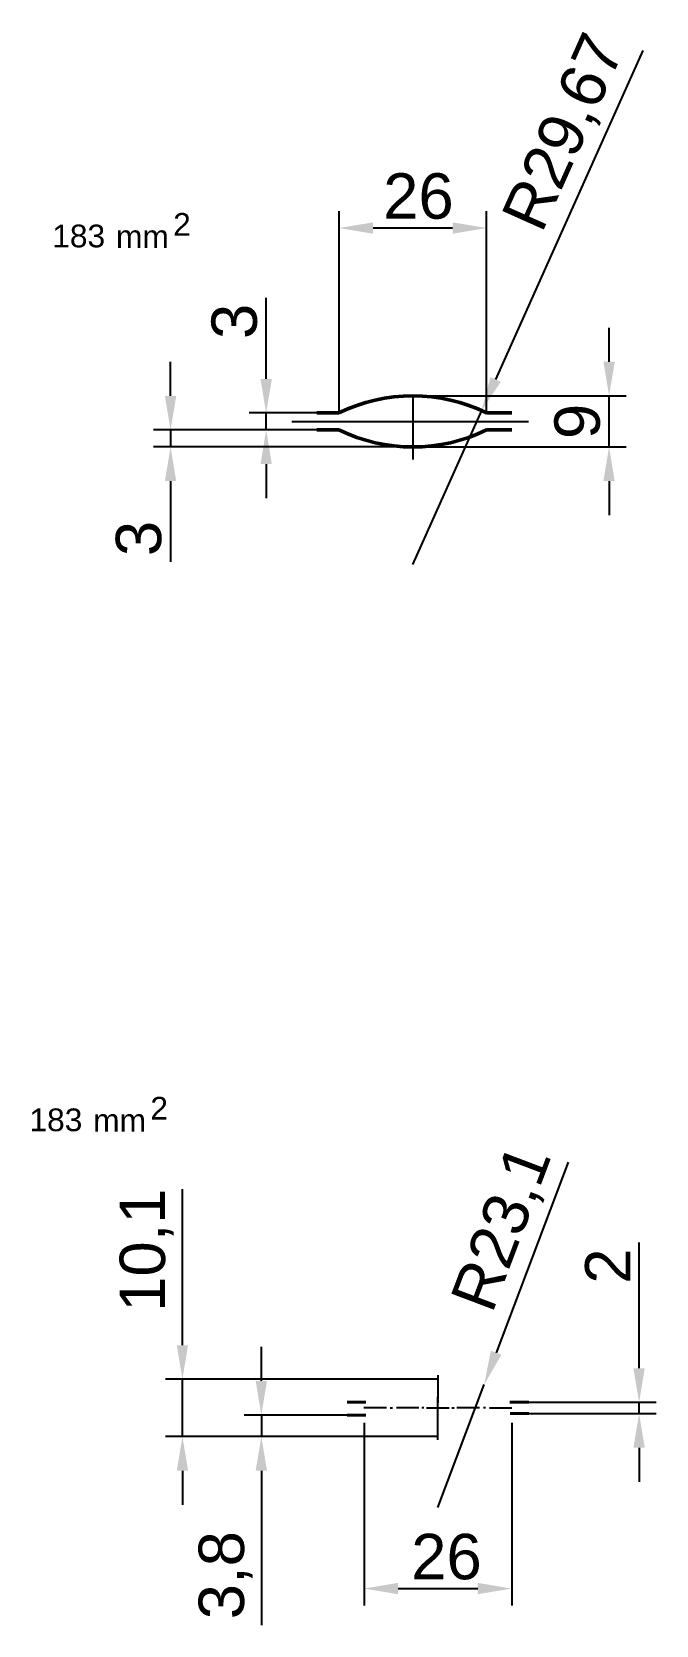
# Model space of a CAD drawing. Header units: millimetres. Extents: x -954 to 34898, y -2134 to 12006.
# Drawn here: x 5017.2 to 5127.1, y -1829 to -1548.4 of the extents above; entities that cross this region are included whole.
import ezdxf

# ---------------------------------------------------------------- set-up
doc = ezdxf.new("R2010")
doc.units = ezdxf.units.MM
doc.header["$LTSCALE"] = 3
doc.linetypes.add('ACAD_ISO04W100', pattern=[30, 24, -3, 0, -3])
for name, color, linetype, lineweight in [('Main', 1, 'Continuous', 40), ('контурная', 7, 'Continuous', 50), ('осевые', 1, 'ACAD_ISO04W100', 25), ('тонкая', 7, 'Continuous', 20), ('тонкий', 7, 'Continuous', 20)]:
    doc.layers.add(name, color=color, linetype=linetype, lineweight=lineweight)
doc.styles.add('s1v4', font='arial.ttf', dxfattribs={"height": 4})
doc.styles.get("Standard").update_dxf_attribs({"font": 'arial.ttf'})
doc.dimstyles.new('s2v4', dxfattribs={"dimtxt": 8, "dimasz": 6, "dimexe": 3, "dimexo": 0, "dimgap": 1.5, "dimtad": 1, "dimtxsty": 'Standard', "dimcen": 2.5, "dimadec": 0, "dimazin": 0, "dimtfac": 1, "dimtmove": 0, "dimatfit": 3, "dimfxl": 1, "dimarcsym": 0})

# ---------------------------------------------------------------- blocks, each defined once
blk = doc.blocks.new('*D1750')
at = {"layer": 'Defpoints', "color": 0, "transparency": 16777216}
for p in [(5071.26, -1582.97), (5071.26, -1615.52), (5097.26, -1615.52)]:
    blk.add_point(p, dxfattribs=at)
at = {"layer": 'тонкий', "color": 0, "lineweight": -2, "transparency": 16777216}
for p, q in [((5071.26, -1615.52), (5071.26, -1579.97)), ((5097.26, -1615.52), (5097.26, -1579.97)), ((5091.26, -1582.97), (5077.26, -1582.97))]:
    blk.add_line(p, q, dxfattribs=at)
at = {"layer": 'тонкий', "color": 0, "transparency": 16777216}
for points in [[(5077.26, -1581.97), (5077.26, -1583.97), (5071.26, -1582.97)], [(5091.26, -1581.97), (5091.26, -1583.97), (5097.26, -1582.97)]]:
    blk.add_solid(points, dxfattribs=at)
at = {"layer": 'тонкий', "color": 0, "transparency": 16777216, "insert": (5085.25, -1577.38), "char_height": 8, "attachment_point": 5}
blk.add_mtext('26', dxfattribs=at)
blk = doc.blocks.new('*D1751')
at = {"layer": 'Defpoints', "color": 0, "transparency": 16777216}
for p in [(5041.59, -1618.52), (5067.35, -1618.52), (5084.26, -1621.52)]:
    blk.add_point(p, dxfattribs=at)
at = {"layer": 'тонкий', "color": 0, "lineweight": -2, "transparency": 16777216}
for p, q in [((5041.59, -1612.52), (5041.59, -1606.52)), ((5067.35, -1618.52), (5038.59, -1618.52)), ((5041.59, -1618.52), (5041.59, -1621.52)), ((5084.26, -1621.52), (5038.59, -1621.52)), ((5041.59, -1627.52), (5041.59, -1641.75))]:
    blk.add_line(p, q, dxfattribs=at)
at = {"layer": 'тонкий', "color": 0, "transparency": 16777216}
for points in [[(5040.59, -1612.52), (5042.59, -1612.52), (5041.59, -1618.52)], [(5040.59, -1627.52), (5042.59, -1627.52), (5041.59, -1621.52)]]:
    blk.add_solid(points, dxfattribs=at)
at = {"layer": 'тонкий', "color": 0, "transparency": 16777216, "insert": (5036, -1637.63), "char_height": 8, "attachment_point": 5, "rotation": 90}
blk.add_mtext('3', dxfattribs=at)
blk = doc.blocks.new('*D1752')
at = {"layer": 'Defpoints', "color": 0, "transparency": 16777216}
for p in [(5084.26, -1612.52), (5118.83, -1612.52), (5084.26, -1621.52)]:
    blk.add_point(p, dxfattribs=at)
at = {"layer": 'тонкий', "color": 0, "lineweight": -2, "transparency": 16777216}
for p, q in [((5118.83, -1606.52), (5118.83, -1600.52)), ((5084.26, -1612.52), (5121.83, -1612.52)), ((5118.83, -1621.52), (5118.83, -1612.52)), ((5084.26, -1621.52), (5121.83, -1621.52)), ((5118.83, -1627.52), (5118.83, -1633.52))]:
    blk.add_line(p, q, dxfattribs=at)
at = {"layer": 'тонкий', "color": 0, "transparency": 16777216}
for points in [[(5117.83, -1606.52), (5119.83, -1606.52), (5118.83, -1612.52)], [(5117.83, -1627.52), (5119.83, -1627.52), (5118.83, -1621.52)]]:
    blk.add_solid(points, dxfattribs=at)
at = {"layer": 'тонкий', "color": 0, "transparency": 16777216, "insert": (5113.25, -1617.02), "char_height": 8, "attachment_point": 5, "rotation": 90}
blk.add_mtext('9', dxfattribs=at)
blk = doc.blocks.new('*D1753')
at = {"layer": 'Defpoints', "color": 0, "transparency": 16777216}
for p in [(5058.43, -1615.52), (5067.35, -1615.52), (5067.35, -1618.52)]:
    blk.add_point(p, dxfattribs=at)
at = {"layer": 'тонкий', "color": 0, "lineweight": -2, "transparency": 16777216}
for p, q in [((5058.43, -1609.52), (5058.43, -1595.28)), ((5067.35, -1615.52), (5055.43, -1615.52)), ((5058.43, -1618.52), (5058.43, -1615.52)), ((5067.35, -1618.52), (5055.43, -1618.52)), ((5058.43, -1624.52), (5058.43, -1630.52))]:
    blk.add_line(p, q, dxfattribs=at)
at = {"layer": 'тонкий', "color": 0, "transparency": 16777216}
for points in [[(5057.43, -1609.52), (5059.43, -1609.52), (5058.43, -1615.52)], [(5057.43, -1624.52), (5059.43, -1624.52), (5058.43, -1618.52)]]:
    blk.add_solid(points, dxfattribs=at)
at = {"layer": 'тонкий', "color": 0, "transparency": 16777216, "insert": (5052.85, -1599.4), "char_height": 8, "attachment_point": 5, "rotation": 90}
blk.add_mtext('3', dxfattribs=at)
blk = doc.blocks.new('*D1754')
at = {"layer": 'Defpoints', "color": 0, "transparency": 16777216}
for p in [(5096.39, -1615.11), (5084.26, -1642.19)]:
    blk.add_point(p, dxfattribs=at)
at = {"layer": 'тонкий', "color": 0, "lineweight": -2, "transparency": 16777216}
for p, q in [((5124.8, -1551.69), (5098.84, -1609.63)), ((5084.26, -1642.19), (5096.39, -1615.11))]:
    blk.add_line(p, q, dxfattribs=at)
at = {"layer": 'тонкий', "color": 0, "transparency": 16777216}
blk.add_solid([(5097.93, -1609.22), (5099.76, -1610.04), (5096.39, -1615.11)], dxfattribs=at)
at = {"layer": 'тонкий', "color": 0, "transparency": 16777216, "insert": (5111.35, -1566.29), "char_height": 8, "attachment_point": 5, "rotation": 65.8668}
blk.add_mtext('R29,67', dxfattribs=at)
blk = doc.blocks.new('*D1820')
at = {"layer": 'Defpoints', "color": 0, "transparency": 16777216}
for p in [(5104.67, -1789.74), (5124.12, -1789.74), (5104.68, -1791.74)]:
    blk.add_point(p, dxfattribs=at)
at = {"layer": 'тонкий', "color": 0, "lineweight": -2, "transparency": 16777216}
for p, q in [((5124.12, -1783.74), (5124.12, -1761.6)), ((5104.67, -1789.74), (5127.12, -1789.74)), ((5124.12, -1791.74), (5124.12, -1789.74)), ((5104.68, -1791.74), (5127.12, -1791.74)), ((5124.12, -1797.74), (5124.12, -1803.74))]:
    blk.add_line(p, q, dxfattribs=at)
at = {"layer": 'тонкий', "color": 0, "transparency": 16777216}
for points in [[(5123.12, -1783.74), (5125.12, -1783.74), (5124.12, -1789.74)], [(5123.12, -1797.74), (5125.12, -1797.74), (5124.12, -1791.74)]]:
    blk.add_solid(points, dxfattribs=at)
at = {"layer": 'тонкий', "color": 0, "transparency": 16777216, "insert": (5118.6, -1765.75), "char_height": 8, "attachment_point": 5, "rotation": 90}
blk.add_mtext('2', dxfattribs=at)
blk = doc.blocks.new('*D1821')
at = {"layer": 'Defpoints', "color": 0, "transparency": 16777216}
for p in [(5075.68, -1793.34), (5101.69, -1793.34), (5101.69, -1822.54)]:
    blk.add_point(p, dxfattribs=at)
at = {"layer": 'тонкий', "color": 0, "lineweight": -2, "transparency": 16777216}
for p, q in [((5075.68, -1793.34), (5075.68, -1825.54)), ((5101.69, -1793.34), (5101.69, -1825.54)), ((5081.68, -1822.54), (5095.69, -1822.54))]:
    blk.add_line(p, q, dxfattribs=at)
at = {"layer": 'тонкий', "color": 0, "transparency": 16777216}
for points in [[(5081.68, -1821.54), (5081.68, -1823.54), (5075.68, -1822.54)], [(5095.69, -1821.54), (5095.69, -1823.54), (5101.69, -1822.54)]]:
    blk.add_solid(points, dxfattribs=at)
at = {"layer": 'тонкий', "color": 0, "transparency": 16777216, "insert": (5090.19, -1816.96), "char_height": 8, "attachment_point": 5}
blk.add_mtext('26', dxfattribs=at)
blk = doc.blocks.new('*D1822')
at = {"layer": 'Defpoints', "color": 0, "transparency": 16777216}
for p in [(5096.83, -1786.62), (5088.68, -1808.24)]:
    blk.add_point(p, dxfattribs=at)
at = {"layer": 'тонкий', "color": 0, "lineweight": -2, "transparency": 16777216}
for p, q in [((5111.61, -1747.43), (5098.94, -1781.01)), ((5088.68, -1808.24), (5096.83, -1786.62))]:
    blk.add_line(p, q, dxfattribs=at)
at = {"layer": 'тонкий', "color": 0, "transparency": 16777216}
blk.add_solid([(5098.01, -1780.66), (5099.88, -1781.36), (5096.83, -1786.62)], dxfattribs=at)
at = {"layer": 'тонкий', "color": 0, "transparency": 16777216, "insert": (5100.43, -1759.19), "char_height": 8, "attachment_point": 5, "rotation": 69.3406}
blk.add_mtext('R23,1', dxfattribs=at)
blk = doc.blocks.new('*D1823')
at = {"layer": 'Defpoints', "color": 0, "transparency": 16777216}
for p in [(5043.68, -1785.69), (5088.68, -1785.69), (5088.69, -1795.79)]:
    blk.add_point(p, dxfattribs=at)
at = {"layer": 'тонкий', "color": 0, "lineweight": -2, "transparency": 16777216}
for p, q in [((5043.68, -1779.69), (5043.68, -1752.21)), ((5088.68, -1785.69), (5040.68, -1785.69)), ((5043.68, -1795.79), (5043.68, -1785.69)), ((5088.69, -1795.79), (5040.68, -1795.79)), ((5043.68, -1801.79), (5043.68, -1807.79))]:
    blk.add_line(p, q, dxfattribs=at)
at = {"layer": 'тонкий', "color": 0, "transparency": 16777216}
for points in [[(5042.68, -1779.69), (5044.68, -1779.69), (5043.68, -1785.69)], [(5042.68, -1801.79), (5044.68, -1801.79), (5043.68, -1795.79)]]:
    blk.add_solid(points, dxfattribs=at)
at = {"layer": 'тонкий', "color": 0, "transparency": 16777216, "insert": (5037.37, -1762.95), "char_height": 8, "attachment_point": 5, "rotation": 90}
blk.add_mtext('10,1', dxfattribs=at)
blk = doc.blocks.new('*D1824')
at = {"layer": 'Defpoints', "color": 0, "transparency": 16777216}
for p in [(5072.7, -1791.99), (5057.58, -1795.79), (5072.75, -1795.79)]:
    blk.add_point(p, dxfattribs=at)
at = {"layer": 'тонкий', "color": 0, "lineweight": -2, "transparency": 16777216}
for p, q in [((5057.58, -1785.99), (5057.58, -1779.99)), ((5072.7, -1791.99), (5054.58, -1791.99)), ((5057.58, -1791.99), (5057.58, -1795.79)), ((5072.75, -1795.79), (5054.58, -1795.79)), ((5057.58, -1801.79), (5057.58, -1828.98))]:
    blk.add_line(p, q, dxfattribs=at)
at = {"layer": 'тонкий', "color": 0, "transparency": 16777216}
for points in [[(5056.58, -1785.99), (5058.58, -1785.99), (5057.58, -1791.99)], [(5056.58, -1801.79), (5058.58, -1801.79), (5057.58, -1795.79)]]:
    blk.add_solid(points, dxfattribs=at)
at = {"layer": 'тонкий', "color": 0, "transparency": 16777216, "insert": (5051.28, -1820.19), "char_height": 8, "attachment_point": 5, "rotation": 90}
blk.add_mtext('3,8', dxfattribs=at)

msp = doc.modelspace()

# ---------------------------------------------------------------- linework, layer by layer
at = {"color": 3, "linetype": 'ByBlock'}
for p, q in [((5088.676, -1784.95), (5088.676, -1788.904)), ((5088.676, -1785.15), (5088.676, -1789.104)), ((5088.676, -1792.715), (5088.676, -1788.762)), ((5088.676, -1789.247), (5088.676, -1789.619)), ((5088.676, -1789.447), (5088.676, -1789.819)), ((5079.606, -1790.739), (5075.653, -1790.739)), ((5080.29, -1790.739), (5080.663, -1790.739)), ((5085.316, -1790.739), (5081.363, -1790.739)), ((5086.194, -1790.739), (5085.821, -1790.739)), ((5086.7, -1790.739), (5090.653, -1790.739)), ((5088.689, -1796.327), (5088.689, -1792.374)), ((5091.159, -1790.739), (5091.531, -1790.739)), ((5095.99, -1790.739), (5092.037, -1790.739)), ((5097.063, -1790.739), (5096.69, -1790.739)), ((5097.747, -1790.739), (5101.7, -1790.739))]:
    msp.add_line(p, q, dxfattribs=at)
at = {"layer": 'Main'}
for p, q in [((5075.983, -1789.739), (5072.684, -1789.739)), ((5101.37, -1789.739), (5104.669, -1789.739)), ((5075.996, -1791.988), (5072.697, -1791.988)), ((5101.382, -1791.738), (5104.681, -1791.738))]:
    msp.add_line(p, q, dxfattribs=at)
at = {"layer": 'контурная'}
for p, q in [((5071.259, -1615.515), (5067.354, -1615.515)), ((5101.678, -1615.515), (5097.261, -1615.515)), ((5071.259, -1618.515), (5067.354, -1618.515)), ((5101.678, -1618.515), (5097.261, -1618.515))]:
    msp.add_line(p, q, dxfattribs=at)
for centre, start, end in [((5084.26, -1642.185), 64.01225, 115.98775), ((5084.26, -1591.845), 244.01225, 295.98775)]:
    msp.add_arc(centre, 29.67, start, end, dxfattribs=at)
at = {"layer": 'осевые'}
for p, q in [((5084.26, -1612.515), (5084.26, -1623.723)), ((5062.94, -1617.015), (5104.628, -1617.015))]:
    msp.add_line(p, q, dxfattribs=at)
at = {"layer": 'тонкая'}
for p, q in [((5075.684, -1789.689), (5075.684, -1789.739)), ((5101.669, -1789.689), (5101.669, -1789.739)), ((5101.681, -1791.738), (5101.681, -1791.788))]:
    msp.add_line(p, q, dxfattribs=at)

# ---------------------------------------------------------------- texts
at = {"layer": 'тонкая', "style": 's1v4'}
for s, p in [('183', (5020.748, -1586.361)), ('2', (5042.045, -1584.318)), ('mm', (5031.975, -1586.462)), ('2', (5038.032, -1739.956)), ('183', (5016.735, -1742)), ('mm', (5027.962, -1742.101))]:
    msp.add_text(s, height=4, dxfattribs=at).set_placement(p)

# ---------------------------------------------------------------- dimensions: what is measured, and where the dimension line sits
at = {"layer": 'тонкий'}
dim = msp.add_radius_dim(center=(5084.26, -1642.185), mpoint=(5096.391, -1615.108), dimstyle='s2v4', dxfattribs=at)
dim.commit()
dim.dimension.update_dxf_attribs({"geometry": '*D1754', "text_midpoint": (5117.107, -1568.869), "dimtype": 164})
for base, p1, p2, picture, middle in [((5071.259, -1582.968), (5097.261, -1615.515), (5071.259, -1615.515), '*D1750', (5085.251, -1582.968)), ((5101.6888, -1822.5443), (5075.6842, -1793.3388), (5101.6888, -1793.3388), '*D1821', (5090.1853, -1822.5443))]:
    dim = msp.add_linear_dim(base=base, p1=p1, p2=p2, dimstyle='s2v4', dxfattribs=at)
    dim.commit()
    dim.dimension.update_dxf_attribs({"geometry": picture, "text_midpoint": middle, "dimtype": 160})
for base, p1, p2, picture, middle in [((5058.433, -1615.515), (5067.354, -1618.515), (5067.354, -1615.515), '*D1753', (5052.846, -1599.396)), ((5118.83, -1612.515), (5084.26, -1621.515), (5084.26, -1612.515), '*D1752', (5113.245, -1617.015))]:
    dim = msp.add_linear_dim(base=base, p1=p1, p2=p2, angle=90, dimstyle='s2v4', dxfattribs=at)
    dim.commit()
    dim.dimension.update_dxf_attribs({"geometry": picture, "text_midpoint": middle})
for base, p1, p2, picture, middle in [((5041.585, -1618.515), (5084.26, -1621.515), (5067.354, -1618.515), '*D1751', (5041.585, -1637.635)), ((5043.683, -1785.689), (5088.689, -1795.788), (5088.676, -1785.689), '*D1823', (5043.683, -1762.947)), ((5124.12, -1789.739), (5104.681, -1791.738), (5104.669, -1789.739), '*D1820', (5124.12, -1765.75)), ((5057.583, -1795.788), (5072.697, -1791.988), (5072.751, -1795.788), '*D1824', (5057.583, -1820.192))]:
    dim = msp.add_linear_dim(base=base, p1=p1, p2=p2, angle=90, dimstyle='s2v4', dxfattribs=at)
    dim.commit()
    dim.dimension.update_dxf_attribs({"geometry": picture, "text_midpoint": middle, "dimtype": 160})
dim = msp.add_radius_dim(center=(5088.676, -1808.239), mpoint=(5096.826, -1786.624), dimstyle='s2v4', dxfattribs=at)
dim.commit()
dim.dimension.update_dxf_attribs({"geometry": '*D1822', "text_midpoint": (5100.431, -1759.186)})

doc.saveas('drawing.dxf')
